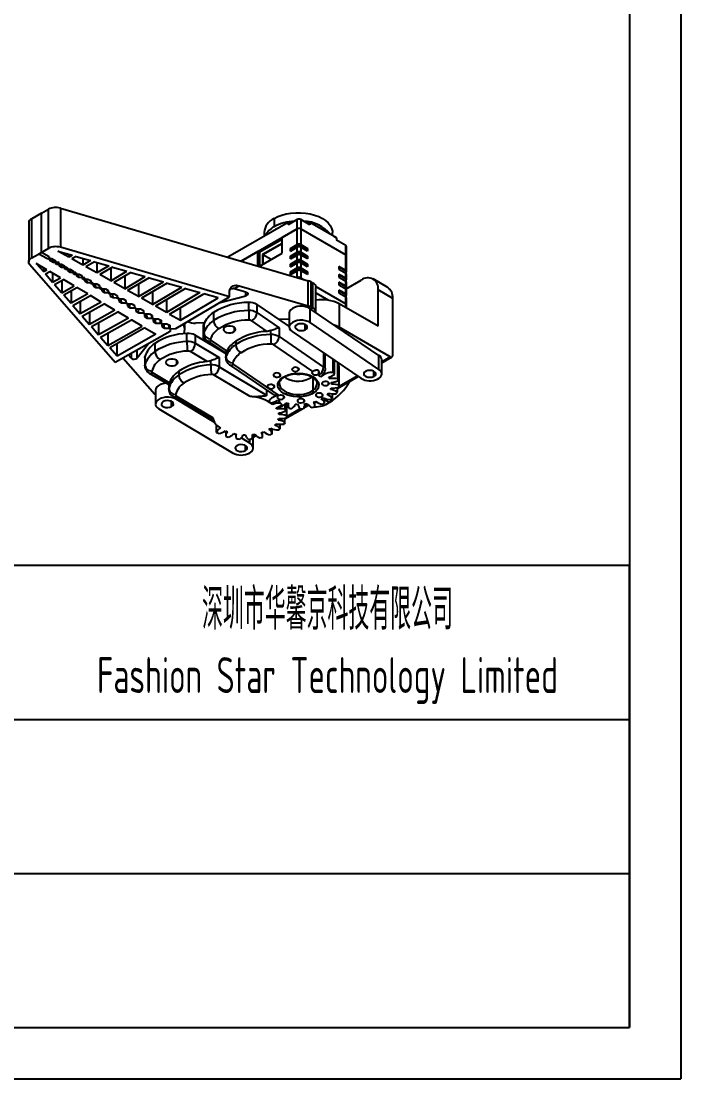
# Model space of a CAD drawing. Header units: millimetres. Extents: x -38 to 408, y -8 to 308.
# Drawn here: x 311.6 to 408, y -7.5 to 147 of the extents above; entities that cross this region are included whole.
import ezdxf
from ezdxf.enums import TextEntityAlignment as Align

# ---------------------------------------------------------------- set-up
doc = ezdxf.new("R2010")
doc.units = ezdxf.units.MM
doc.header["$LTSCALE"] = 1.5
for name, color, linetype in [('1轮廓实线层', 7, 'Continuous'), ('2细线层', 4, 'Continuous'), ('6文字层', 3, 'Continuous'), ('图框层', 7, 'Continuous')]:
    doc.layers.add(name, color=color, linetype=linetype)
doc.styles.add('PC_TEXTSTYLE', font='ISOCP.SHX', dxfattribs={"width": 0.707, "bigfont": 'GBCBIG.SHX'})
doc.styles.add('PC_TEXTSTYLE4', font='ISOCP.SHX', dxfattribs={"width": 0.707, "bigfont": 'GBCBIG.SHX'})

# ---------------------------------------------------------------- blocks, each defined once
blk = doc.blocks.new('ZwmFrameMain_A4^_^无分区图框^_^landscape')
at = {"layer": '1轮廓实线层'}
for p in [(267, 200), (0, 0)]:
    blk.add_line(p, (267, 0), dxfattribs=at)
at = {"layer": '2细线层'}
for p in [(272, 205), (-25, -5)]:
    blk.add_line(p, (272, -5), dxfattribs=at)
blk = doc.blocks.new('ZwmFrameMain_标题栏1')
at = {"layer": '1轮廓实线层'}
for p, q in [((0, 45), (-180, 45)), ((0, 0), (0, 45)), ((-60, 30), (0, 30)), ((-60, 15), (0, 15)), ((-180, 0), (0, 0))]:
    blk.add_line(p, q, dxfattribs=at)
at = {"layer": '6文字层', "style": 'PC_TEXTSTYLE', "flags": 8}
for tag, height, width, p, p2 in [('企业名称', 5, 3.445461, (-54.29, 34.82), (-5.27, 34.82)), ('产品名称或材料标记', 7, 1.034456, (-113.46, 28.64), (-66.42, 28.64)), ('图样名称', 5, 3.480264, (-54.79, 19.98), (-5.27, 19.98)), ('标准化', 3.5, 1.756036, (-133.83, 15.37), (-120.75, 15.37)), ('重量', 3.5, 2.448074, (-88.46, 7.54), (-76.55, 7.54)), ('比例', 3.5, 2.367734, (-73.35, 7.54), (-61.93, 7.54)), ('图样代号', 5, 3.489916, (-54.79, 5.63), (-5.52, 5.63)), ('审核', 3.5, 2.723972, (-163.99, 5.37), (-150.63, 5.37)), ('共几页', 3.5, 0.953151, (-108.58, 1.48), (-101.56, 1.48)), ('工艺', 3.5, 2.851598, (-164.21, 0.37), (-150.89, 0.37)), ('日期', 3.5, 2.733185, (-133.83, 0.37), (-120.75, 0.37))]:
    blk.add_attdef(tag, text='', height=height, dxfattribs=dict(at, width=width)).set_placement(p, p2, align=Align.FIT)
at = {"layer": '6文字层', "style": 'PC_TEXTSTYLE', "width": 9.901758, "flags": 8}
blk.add_attdef('设计', text='', height=3.5, rotation=359.5768, dxfattribs=at).set_placement((-164.23, 15.37), (-150.37, 15.27), align=Align.FIT)
at = {"layer": '6文字层', "color": 3, "style": 'PC_TEXTSTYLE', "width": 0.96618, "flags": 8}
blk.add_attdef('第几页', text='', height=3.5, dxfattribs=at).set_placement((-78.29, 1.5), (-71.16, 1.5), align=Align.FIT)
at = {"layer": '6文字层', "color": 0, "style": 'PC_TEXTSTYLE', "width": 0.715273, "flags": 8}
blk.add_attdef('图纸张数', text='', height=3.5, dxfattribs=at).set_placement((-2.66, -3.87), (4.46, -3.87), align=Align.FIT)

msp = doc.modelspace()

# ---------------------------------------------------------------- linework, layer by layer
at = {"color": 7, "linetype": 'Continuous', "lineweight": 25}
for p, q in [((314.595, 118.92), (315.577, 119.499)), ((315.577, 113.784), (315.577, 119.499)), ((317.328, 119.666), (317.328, 113.95)), ((317.328, 119.666), (353.546, 109.053)), ((312.699, 117.509), (312.699, 111.794)), ((314.578, 118.93), (313.153, 118.13)), ((313.153, 112.414), (313.153, 118.13)), ((314.578, 113.214), (314.578, 118.93)), ((314.578, 118.93), (314.595, 118.92)), ((350.611, 117.593), (341.786, 112.499)), ((350.611, 117.593), (341.786, 112.499)), ((348.551, 118.16), (348.551, 116.935)), ((351.954, 118.001), (350.611, 117.226)), ((350.611, 117.593), (350.611, 117.226)), ((350.929, 117.41), (350.611, 117.593)), ((350.611, 117.593), (350.611, 117.593)), ((350.929, 117.41), (350.611, 117.593)), ((351.954, 116.654), (351.954, 118.001)), ((352.449, 118.001), (352.449, 116.654)), ((353.793, 117.226), (352.449, 118.001)), ((353.793, 117.593), (353.475, 117.41)), ((353.793, 117.593), (353.475, 117.41)), ((353.793, 117.593), (353.793, 117.226)), ((357.682, 115.348), (353.793, 117.593)), ((353.793, 117.593), (353.793, 117.593)), ((357.328, 115.552), (353.793, 117.593)), ((343.756, 111.921), (351.954, 116.654)), ((347.087, 116.119), (347.087, 115.559)), ((351.954, 116.654), (349.726, 115.368)), ((351.954, 114.368), (351.954, 116.654)), ((352.449, 116.654), (359.025, 112.858)), ((352.449, 116.654), (352.449, 114.368)), ((357.087, 115.692), (357.087, 116.119)), ((349.726, 115.241), (346.3, 113.263)), ((346.371, 113.222), (349.726, 115.159)), ((349.726, 114.53), (346.863, 112.877)), ((349.726, 114.448), (346.934, 112.836)), ((349.726, 113.081), (349.726, 115.368)), ((350.964, 113.796), (351.954, 114.368)), ((351.053, 113.745), (352.166, 114.388)), ((352.237, 114.388), (353.351, 113.745)), ((352.449, 114.368), (353.439, 113.796)), ((357.328, 115.552), (357.682, 115.348)), ((357.682, 115.348), (357.682, 114.981)), ((359.025, 114.205), (357.682, 114.981)), ((313.153, 112.414), (314.578, 113.214)), ((315.577, 113.784), (314.187, 112.964)), ((315.337, 112.314), (314.187, 112.964)), ((315.7, 112.548), (314.578, 113.214)), ((316.982, 113.404), (319.072, 112.792)), ((318.58, 112.501), (316.982, 113.404)), ((342.053, 106.705), (317.328, 113.95)), ((318.58, 112.936), (318.58, 112.501)), ((319.072, 112.792), (318.58, 112.501)), ((346.19, 113.327), (343.756, 111.921)), ((346.19, 111.208), (346.19, 113.327)), ((346.477, 113.161), (346.19, 113.327)), ((346.383, 111.152), (349.726, 113.081)), ((346.477, 111.206), (346.477, 113.161)), ((346.863, 112.877), (346.863, 111.429)), ((346.934, 112.836), (346.934, 111.469)), ((348.118, 112.153), (346.934, 112.836)), ((350.964, 113.388), (351.954, 113.96)), ((350.964, 113.388), (350.964, 113.796)), ((351.053, 113.745), (350.964, 113.796)), ((350.964, 112.653), (351.954, 113.225)), ((350.964, 112.245), (351.954, 112.816)), ((351.053, 113.439), (351.053, 113.745)), ((351.053, 112.602), (352.166, 113.245)), ((351.954, 113.225), (351.954, 113.96)), ((351.954, 112.082), (351.954, 112.816)), ((352.237, 113.245), (353.351, 112.602)), ((352.449, 113.96), (352.449, 113.225)), ((353.439, 113.388), (352.449, 113.96)), ((352.449, 113.225), (353.439, 112.653)), ((352.449, 112.816), (352.449, 112.082)), ((353.439, 112.245), (352.449, 112.816)), ((353.351, 113.745), (353.439, 113.796)), ((353.351, 113.745), (353.351, 113.439)), ((353.439, 113.796), (353.439, 113.388)), ((359.025, 112.858), (359.025, 114.205)), ((359.025, 110.572), (359.025, 112.858)), ((359.128, 112.715), (359.128, 114.062)), ((325.334, 97.108), (312.859, 111.404)), ((315.365, 110.677), (313.806, 111.602)), ((313.806, 111.602), (314.861, 110.394)), ((315.337, 112.314), (316.05, 112.315)), ((315.7, 112.548), (315.695, 112.137)), ((315.695, 112.137), (316.262, 111.8)), ((316.05, 112.315), (316.631, 111.987)), ((316.262, 111.8), (316.202, 112.229)), ((316.262, 111.8), (316.974, 111.792)), ((316.631, 111.987), (316.644, 111.576)), ((316.789, 111.494), (316.644, 111.576)), ((316.789, 111.494), (317.501, 111.495)), ((317.116, 111.708), (316.974, 111.792)), ((317.116, 111.708), (317.111, 111.296)), ((317.111, 111.296), (317.514, 111.057)), ((317.514, 111.057), (317.453, 111.495)), ((317.501, 111.495), (317.914, 111.262)), ((317.914, 111.262), (317.928, 110.851)), ((319.633, 112.627), (319.009, 112.259)), ((320.617, 111.351), (319.009, 112.259)), ((319.633, 112.627), (321.736, 112.011)), ((320.617, 112.339), (320.617, 111.351)), ((321.736, 112.011), (320.617, 111.351)), ((322.297, 111.847), (321.046, 111.109)), ((322.297, 111.847), (324.4, 111.23)), ((322.654, 111.742), (322.654, 110.2)), ((324.4, 111.23), (322.654, 110.2)), ((350.964, 112.245), (350.964, 112.653)), ((351.053, 112.602), (350.964, 112.653)), ((350.964, 111.51), (351.954, 112.082)), ((350.964, 111.102), (351.954, 111.673)), ((350.964, 111.102), (350.964, 111.51)), ((351.053, 111.459), (350.964, 111.51)), ((351.053, 112.296), (351.053, 112.602)), ((351.053, 111.459), (352.166, 112.102)), ((351.053, 111.153), (351.053, 111.459)), ((351.954, 110.938), (351.954, 111.673)), ((352.237, 112.102), (353.351, 111.459)), ((352.449, 112.082), (353.439, 111.51)), ((352.449, 111.673), (352.449, 110.938)), ((353.439, 111.102), (352.449, 111.673)), ((353.351, 112.602), (353.439, 112.653)), ((353.351, 112.602), (353.351, 112.296)), ((353.351, 111.459), (353.439, 111.51)), ((353.351, 111.459), (353.351, 111.153)), ((353.439, 112.653), (353.439, 112.245)), ((353.439, 111.51), (353.439, 111.102)), ((359.128, 110.429), (359.128, 112.715)), ((314.861, 110.976), (314.861, 110.394)), ((314.861, 110.394), (315.365, 110.677)), ((315.144, 110.069), (315.783, 110.428)), ((315.144, 110.069), (316.205, 108.853)), ((317.352, 109.497), (315.783, 110.428)), ((316.205, 110.178), (316.205, 108.853)), ((317.514, 111.057), (318.226, 111.048)), ((318.073, 110.769), (317.928, 110.851)), ((318.073, 110.769), (318.785, 110.77)), ((318.368, 110.964), (318.226, 111.048)), ((318.368, 110.964), (318.363, 110.553)), ((318.363, 110.553), (318.766, 110.314)), ((318.766, 110.314), (318.703, 110.77)), ((318.766, 110.314), (319.479, 110.305)), ((318.785, 110.77), (319.198, 110.537)), ((319.198, 110.537), (319.212, 110.125)), ((319.357, 110.043), (319.212, 110.125)), ((319.357, 110.043), (320.069, 110.045)), ((319.62, 110.221), (319.479, 110.305)), ((319.62, 110.221), (319.616, 109.809)), ((319.616, 109.809), (320.019, 109.57)), ((320.019, 109.57), (319.953, 110.045)), ((320.069, 110.045), (320.482, 109.812)), ((320.482, 109.812), (320.496, 109.4)), ((322.654, 110.2), (321.046, 111.109)), ((324.961, 111.066), (323.083, 109.958)), ((324.691, 109.05), (323.083, 109.958)), ((324.691, 110.907), (324.691, 109.05)), ((324.691, 109.05), (327.064, 110.45)), ((324.961, 111.066), (327.064, 110.45)), ((327.625, 110.285), (325.12, 108.807)), ((326.728, 109.756), (326.728, 107.899)), ((327.625, 110.285), (329.728, 109.669)), ((350.964, 110.367), (351.954, 110.938)), ((350.964, 109.959), (351.954, 110.53)), ((350.964, 109.959), (350.964, 110.367)), ((351.053, 110.316), (350.964, 110.367)), ((351.053, 110.316), (352.166, 110.959)), ((351.053, 110.01), (351.053, 110.316)), ((352.237, 110.959), (353.351, 110.316)), ((352.449, 110.938), (353.439, 110.367)), ((352.449, 110.53), (352.449, 109.509)), ((353.439, 109.959), (352.449, 110.53)), ((353.351, 110.316), (353.439, 110.367)), ((353.351, 110.316), (353.351, 110.01)), ((353.439, 110.367), (353.439, 109.959)), ((359.025, 110.572), (358.035, 111.143)), ((358.035, 111.143), (358.035, 110.735)), ((359.061, 110.449), (358.035, 111.041)), ((358.035, 110.735), (359.025, 110.163)), ((359.025, 109.428), (358.035, 110)), ((358.035, 110), (358.035, 109.592)), ((359.061, 109.306), (358.035, 109.898)), ((359.025, 109.428), (359.025, 110.163)), ((359.075, 110.127), (359.075, 110.429)), ((359.128, 109.286), (359.128, 110.02)), ((316.205, 108.853), (317.352, 109.497)), ((316.488, 108.529), (317.77, 109.249)), ((316.488, 108.529), (317.549, 107.313)), ((317.549, 109.125), (317.549, 107.313)), ((317.549, 107.313), (319.339, 108.318)), ((319.339, 108.318), (317.77, 109.249)), ((320.019, 109.57), (320.731, 109.561)), ((320.641, 109.318), (320.496, 109.4)), ((320.641, 109.318), (321.353, 109.32)), ((320.873, 109.477), (320.731, 109.561)), ((320.873, 109.477), (320.868, 109.066)), ((320.868, 109.066), (321.271, 108.827)), ((321.271, 108.827), (321.203, 109.319)), ((321.271, 108.827), (321.983, 108.818)), ((321.353, 109.32), (321.766, 109.086)), ((321.766, 109.086), (321.78, 108.675)), ((321.925, 108.593), (321.78, 108.675)), ((321.925, 108.593), (322.637, 108.594)), ((322.125, 108.734), (321.983, 108.818)), ((322.125, 108.734), (322.12, 108.322)), ((322.12, 108.322), (322.523, 108.083)), ((322.523, 108.083), (322.453, 108.594)), ((322.637, 108.594), (323.05, 108.361)), ((323.05, 108.361), (323.064, 107.95)), ((326.728, 107.899), (325.12, 108.807)), ((326.728, 107.899), (329.728, 109.669)), ((330.289, 109.505), (327.157, 107.657)), ((328.766, 106.748), (332.392, 108.888)), ((328.766, 108.606), (328.766, 106.748)), ((332.953, 108.724), (329.194, 106.506)), ((330.289, 109.505), (332.392, 108.888)), ((332.953, 108.724), (335.057, 108.108)), ((343.455, 108.335), (342.722, 107.903)), ((343.455, 108.335), (353.546, 105.378)), ((352.449, 109.509), (352.925, 109.235)), ((353.546, 105.378), (353.546, 109.053)), ((353.917, 108.899), (353.917, 105.225)), ((353.917, 108.899), (354.234, 108.72)), ((354.234, 105.046), (354.234, 108.72)), ((354.669, 108.228), (359.025, 105.713)), ((358.035, 109.592), (359.025, 109.02)), ((359.025, 108.285), (358.035, 108.857)), ((358.035, 108.857), (358.035, 108.448)), ((359.061, 108.163), (358.035, 108.755)), ((358.035, 108.448), (359.025, 107.877)), ((359.025, 108.285), (359.025, 109.02)), ((359.075, 108.984), (359.075, 109.286)), ((359.075, 107.865), (361.299, 109.149)), ((359.075, 107.841), (359.075, 108.142)), ((359.128, 108.142), (359.128, 108.877)), ((365.17, 108.097), (363.049, 109.322)), ((317.832, 106.989), (319.757, 108.069)), ((317.832, 106.989), (318.893, 105.773)), ((318.893, 107.584), (318.893, 105.773)), ((321.326, 107.138), (318.893, 105.773)), ((319.176, 105.448), (321.744, 106.89)), ((321.326, 107.138), (319.757, 108.069)), ((323.313, 105.959), (321.744, 106.89)), ((322.523, 108.083), (323.236, 108.074)), ((323.209, 107.868), (323.064, 107.95)), ((323.209, 107.868), (323.921, 107.869)), ((323.377, 107.99), (323.236, 108.074)), ((323.377, 107.99), (323.373, 107.579)), ((323.373, 107.579), (323.776, 107.34)), ((323.776, 107.34), (323.702, 107.869)), ((323.776, 107.34), (324.488, 107.331)), ((323.921, 107.869), (324.334, 107.636)), ((324.334, 107.636), (324.347, 107.225)), ((324.493, 107.143), (324.347, 107.225)), ((324.63, 107.247), (324.488, 107.331)), ((324.493, 107.143), (325.205, 107.144)), ((324.63, 107.247), (324.625, 106.836)), ((324.625, 106.836), (325.028, 106.596)), ((325.028, 106.596), (324.952, 107.143)), ((325.028, 106.596), (325.74, 106.588)), ((325.205, 107.144), (325.618, 106.911)), ((325.618, 106.911), (325.631, 106.499)), ((328.766, 106.748), (327.157, 107.657)), ((330.803, 105.598), (335.057, 108.108)), ((330.803, 107.455), (330.803, 105.598)), ((335.617, 107.943), (331.232, 105.355)), ((337.721, 107.327), (332.84, 104.447)), ((333.269, 104.205), (338.282, 107.163)), ((334.193, 102.067), (342.053, 106.705)), ((335.617, 107.943), (337.721, 107.327)), ((340.385, 106.546), (338.282, 107.163)), ((340.666, 105.887), (344.43, 106.877)), ((342.053, 106.705), (342.053, 107.521)), ((344.449, 107.397), (342.722, 107.903)), ((354.685, 104.427), (354.685, 108.101)), ((354.685, 107.28), (356.522, 106.22)), ((359.025, 107.142), (358.035, 107.714)), ((358.035, 107.714), (358.035, 107.305)), ((359.061, 107.02), (358.035, 107.612)), ((358.035, 107.305), (359.025, 106.734)), ((359.025, 107.142), (359.025, 107.877)), ((359.025, 105.713), (359.025, 106.734)), ((359.075, 106.697), (359.075, 106.999)), ((359.128, 106.999), (359.128, 107.734)), ((363.774, 102.412), (363.774, 107.72)), ((365.895, 106.495), (363.774, 107.72)), ((319.176, 105.448), (320.237, 104.232)), ((320.237, 106.044), (320.237, 104.232)), ((323.313, 105.959), (320.237, 104.232)), ((320.52, 103.908), (323.731, 105.71)), ((325.299, 104.779), (323.731, 105.71)), ((325.777, 106.417), (325.631, 106.499)), ((325.882, 106.503), (325.74, 106.588)), ((325.777, 106.417), (326.489, 106.419)), ((325.882, 106.503), (325.877, 106.092)), ((325.877, 106.092), (326.28, 105.853)), ((326.28, 105.853), (326.202, 106.418)), ((326.28, 105.853), (326.993, 105.844)), ((326.489, 106.419), (326.902, 106.185)), ((326.902, 106.185), (326.915, 105.774)), ((327.061, 105.692), (326.915, 105.774)), ((327.134, 105.76), (326.993, 105.844)), ((327.061, 105.692), (327.773, 105.693)), ((327.134, 105.76), (327.13, 105.349)), ((327.13, 105.349), (327.532, 105.11)), ((327.532, 105.11), (327.452, 105.693)), ((327.532, 105.11), (328.245, 105.101)), ((327.773, 105.693), (328.186, 105.46)), ((328.186, 105.46), (328.199, 105.049)), ((328.345, 104.967), (328.199, 105.049)), ((328.386, 105.017), (328.245, 105.101)), ((330.803, 105.598), (329.194, 106.506)), ((332.84, 104.447), (331.232, 105.355)), ((332.84, 106.304), (332.84, 104.447)), ((334.877, 103.296), (340.385, 106.546)), ((334.877, 103.296), (334.877, 105.154)), ((344.851, 104.712), (344.851, 105.896)), ((346.047, 105.591), (346.047, 104.407)), ((346.047, 105.591), (350.768, 102.38)), ((353.917, 105.225), (354.234, 105.046)), ((358.081, 105.698), (358.081, 102.269)), ((363.774, 102.412), (358.081, 105.698)), ((359.128, 105.57), (359.128, 106.591)), ((359.128, 105.094), (359.128, 105.57)), ((365.895, 98.166), (365.895, 106.495)), ((320.52, 103.908), (321.581, 102.692)), ((325.299, 104.779), (321.581, 102.692)), ((321.581, 104.504), (321.581, 102.692)), ((321.864, 102.368), (325.718, 104.531)), ((327.286, 103.6), (322.926, 101.151)), ((327.286, 103.6), (325.718, 104.531)), ((328.345, 104.967), (329.057, 104.968)), ((328.386, 105.017), (328.382, 104.605)), ((328.382, 104.605), (328.785, 104.366)), ((328.785, 104.366), (328.702, 104.968)), ((328.785, 104.366), (329.497, 104.357)), ((329.057, 104.968), (329.47, 104.735)), ((329.47, 104.735), (329.483, 104.324)), ((329.628, 104.242), (329.483, 104.324)), ((329.639, 104.273), (329.497, 104.357)), ((329.628, 104.242), (330.341, 104.243)), ((329.639, 104.273), (329.634, 103.862)), ((329.634, 103.862), (330.037, 103.623)), ((330.037, 103.623), (329.951, 104.242)), ((330.037, 103.623), (330.749, 103.614)), ((330.341, 104.243), (330.754, 104.01)), ((330.749, 103.614), (330.69, 104.046)), ((330.891, 103.53), (330.749, 103.614)), ((330.754, 104.01), (330.767, 103.598)), ((330.912, 103.517), (330.767, 103.598)), ((330.891, 103.53), (330.887, 103.118)), ((330.912, 103.517), (331.625, 103.518)), ((331.289, 102.879), (331.201, 103.517)), ((331.625, 103.518), (332.038, 103.285)), ((333.269, 104.205), (334.877, 103.296)), ((339.724, 104.432), (339.724, 103.248)), ((346.047, 104.407), (349.283, 102.207)), ((350.768, 104.332), (350.768, 102.29)), ((353.852, 102.944), (353.852, 104.985)), ((363.883, 98.164), (353.852, 104.985)), ((321.864, 102.368), (322.926, 101.151)), ((322.926, 102.963), (322.926, 101.151)), ((323.208, 100.827), (327.705, 103.351)), ((324.27, 99.611), (329.273, 102.42)), ((329.692, 102.172), (324.553, 99.287)), ((329.273, 102.42), (327.705, 103.351)), ((329.692, 102.172), (331.26, 101.24)), ((330.887, 103.118), (331.289, 102.879)), ((331.289, 102.879), (332.002, 102.87)), ((332.002, 102.87), (331.937, 103.342)), ((332.051, 102.873), (331.989, 103.312)), ((332.143, 102.786), (332.002, 102.87)), ((332.038, 103.285), (332.051, 102.873)), ((332.196, 102.791), (332.051, 102.873)), ((332.138, 102.824), (332.143, 102.786)), ((332.143, 102.786), (332.139, 102.375)), ((332.139, 102.375), (332.542, 102.136)), ((332.196, 102.791), (332.909, 102.793)), ((332.542, 102.136), (332.451, 102.792)), ((332.542, 102.136), (333.254, 102.127)), ((332.909, 102.793), (333.322, 102.559)), ((333.254, 102.127), (333.183, 102.638)), ((333.396, 102.043), (333.254, 102.127)), ((333.335, 102.148), (333.273, 102.587)), ((333.322, 102.559), (333.335, 102.148)), ((333.48, 102.066), (333.335, 102.148)), ((333.385, 102.12), (333.396, 102.043)), ((333.391, 102.075), (333.391, 102.116)), ((333.396, 102.043), (333.391, 101.631)), ((333.48, 102.066), (334.193, 102.067)), ((335.427, 101.341), (335.513, 101.993)), ((335.517, 102.059), (335.517, 102.849)), ((338.39, 102.933), (337.096, 102.879)), ((338.205, 102.926), (338.205, 102.917)), ((338.205, 102.509), (338.205, 101.488)), ((338.257, 102.917), (338.257, 102.615)), ((338.257, 102.509), (338.257, 101.325)), ((338.287, 102.679), (338.287, 101.495)), ((347.555, 101.673), (345.285, 103.217)), ((350.768, 103.456), (349.278, 103.393)), ((349.283, 102.207), (349.283, 100.9)), ((363.883, 96.122), (353.852, 102.944)), ((365.541, 97.962), (358.081, 102.269)), ((323.208, 100.827), (324.27, 99.611)), ((324.27, 101.423), (324.27, 99.611)), ((333.391, 101.631), (325.334, 97.108)), ((331.26, 101.24), (325.614, 98.071)), ((335.828, 100.186), (335.828, 101.37)), ((337.049, 101.111), (341.493, 98.462)), ((337.049, 101.111), (337.049, 99.927)), ((338.205, 101.488), (338.205, 100.549)), ((338.205, 100.549), (338.205, 100.422)), ((338.307, 100.692), (338.412, 100.752)), ((348.087, 101.775), (347.555, 101.673)), ((348.087, 101.205), (348.087, 101.775)), ((349.283, 100.9), (355.804, 96.465)), ((351.184, 101.637), (361.214, 94.815)), ((325.614, 98.071), (324.553, 99.287)), ((325.614, 98.071), (325.614, 99.883)), ((330.219, 99.851), (328.565, 97.772)), ((331.155, 99.919), (331.155, 98.735)), ((337.049, 99.927), (340.527, 97.853)), ((338.814, 100.311), (341.504, 98.482)), ((339.376, 100.322), (341.647, 98.777)), ((342.96, 100.231), (342.96, 99.741)), ((354.239, 95.82), (348.52, 99.71)), ((326.529, 97.78), (331.133, 92.504)), ((327.664, 97.762), (327.281, 98.201)), ((329.683, 97.831), (329.683, 96.647)), ((329.695, 97.941), (329.695, 96.757)), ((338.77, 97.254), (336.33, 98.709)), ((339.307, 97.378), (338.77, 97.254)), ((339.307, 96.766), (339.307, 97.378)), ((340.527, 97.853), (340.527, 96.506)), ((341.103, 98.754), (341.052, 98.725)), ((341.493, 98.504), (341.493, 97.818)), ((341.522, 98.558), (341.5, 98.504)), ((341.647, 98.777), (341.522, 98.558)), ((341.522, 98.558), (341.522, 97.988)), ((356.049, 96.283), (356.049, 98.325)), ((357.191, 95.649), (357.191, 97.551)), ((357.391, 95.446), (357.391, 97.415)), ((363.883, 96.122), (363.883, 98.164)), ((364.299, 97.075), (365.791, 97.937)), ((364.299, 95.469), (364.299, 97.51)), ((334.634, 95.845), (334.634, 95.314)), ((340.527, 96.506), (347.475, 92.365)), ((342.049, 96.804), (348.577, 92.365)), ((342.612, 96.815), (349.259, 92.294)), ((357.873, 94.745), (357.873, 97.088)), ((357.966, 94.518), (357.966, 97.024)), ((358.086, 96.624), (357.966, 96.67)), ((358.086, 93.767), (358.086, 96.624)), ((330.312, 95.587), (333.161, 93.889)), ((330.824, 95.63), (333.263, 94.176)), ((345.081, 92.145), (339.809, 95.288)), ((350.059, 95.025), (350.31, 94.854)), ((354.914, 95.361), (355.029, 95.431)), ((355.041, 95.275), (354.914, 95.361)), ((356.689, 94.756), (356.689, 95.016)), ((357.813, 93.332), (360.833, 95.075)), ((331.231, 93.093), (331.231, 91.052)), ((333.161, 93.915), (333.161, 93.226)), ((333.173, 93.949), (333.172, 93.915)), ((333.263, 94.176), (333.173, 93.949)), ((333.173, 93.949), (333.173, 93.336)), ((347.475, 93.114), (347.475, 92.365)), ((349.337, 94.032), (349.338, 93.983)), ((354.837, 94.032), (354.836, 94.08)), ((356.956, 93.97), (356.956, 94.203)), ((357.813, 92.793), (357.813, 93.464)), ((333.79, 92.167), (339.699, 88.645)), ((339.81, 88.434), (334.238, 91.755)), ((334.302, 92.209), (339.565, 89.072)), ((348.355, 91.015), (348.355, 91.301)), ((349.259, 92.294), (349.179, 92.26)), ((349.179, 92.26), (349.179, 92.255)), ((349.493, 91.202), (349.493, 91.243)), ((350.285, 90.075), (350.285, 91.206)), ((350.415, 89.324), (350.415, 91.184)), ((350.601, 91.147), (350.601, 90.853)), ((354.518, 90.861), (354.518, 91.388)), ((355.936, 91.17), (355.936, 91.88)), ((357.077, 91.904), (357.077, 92.548)), ((331.724, 90.349), (342.507, 83.922)), ((349.004, 90.307), (349.004, 90.569)), ((349.281, 89.522), (349.281, 89.756)), ((349.697, 91.001), (349.697, 91.042)), ((350.155, 88.911), (352.704, 90.382)), ((350.188, 90.302), (350.188, 91.097)), ((352.93, 90.513), (353.589, 90.893)), ((353.048, 90.891), (353.048, 91.068)), ((349.431, 87.457), (349.431, 88.101)), ((350.155, 88.35), (350.155, 89.023)), ((340.149, 86.922), (340.149, 87.995)), ((341.501, 87.101), (341.501, 86.434)), ((342.97, 86.55), (342.668, 86.73)), ((342.97, 86.67), (342.97, 86.385)), ((345.417, 86.417), (345.417, 86.603)), ((345.514, 84.625), (345.514, 86.616)), ((346.887, 86.394), (346.887, 86.932)), ((348.3, 86.718), (348.3, 87.425)), ((345.021, 85.327), (343.727, 86.099)), ((345.514, 86.232), (345.921, 86.466))]:
    msp.add_line(p, q, dxfattribs=at)
at = {"color": 8, "linetype": 'Continuous', "lineweight": 25}
for p, q in [((352.166, 114.018), (352.166, 114.388)), ((352.237, 114.388), (352.237, 114.018)), ((352.166, 112.875), (352.166, 113.245)), ((352.237, 113.245), (352.237, 112.875)), ((352.166, 111.731), (352.166, 112.102)), ((352.237, 112.102), (352.237, 111.731)), ((351.954, 109.519), (351.954, 110.53)), ((352.166, 110.588), (352.166, 110.959)), ((352.237, 110.959), (352.237, 110.588)), ((359.061, 110.139), (359.061, 110.449)), ((359.061, 110.449), (359.061, 110.139)), ((352.449, 109.509), (352.449, 109.374)), ((359.061, 108.996), (359.061, 109.306)), ((359.061, 109.306), (359.061, 108.996)), ((359.061, 107.853), (359.061, 108.163)), ((359.061, 108.163), (359.061, 107.853)), ((344.43, 106.877), (344.43, 107.402)), ((359.061, 106.71), (359.061, 107.02)), ((359.061, 107.019), (359.061, 106.71)), ((359.025, 105.153), (359.025, 105.713)), ((338.272, 102.928), (338.272, 102.63)), ((342.733, 102.276), (342.733, 101.635)), ((353.084, 101.905), (353.084, 102.675)), ((338.307, 101.013), (338.307, 100.692)), ((338.307, 100.692), (338.307, 100.361)), ((328.565, 97.772), (328.565, 98.922)), ((327.664, 98.417), (327.664, 97.762)), ((334.312, 97.449), (334.312, 96.815)), ((355.804, 98.495), (355.804, 96.465)), ((364.299, 97.245), (365.541, 97.962)), ((352.099, 96.317), (352.099, 95.933)), ((355.029, 95.958), (355.029, 95.431)), ((363.115, 95.083), (363.115, 95.854)), ((349.399, 95.483), (349.399, 95.099)), ((354.214, 94.95), (354.214, 93.025)), ((356.473, 94.247), (356.473, 93.863)), ((358.079, 93.654), (360.698, 95.166)), ((348.512, 93.792), (348.512, 93.408)), ((333.59, 90.689), (333.59, 91.415)), ((334.238, 91.755), (334.238, 91.9)), ((349.957, 92.234), (349.957, 91.849)), ((352.887, 91.722), (352.887, 91.337)), ((355.586, 92.556), (355.586, 92.171)), ((356.62, 91.26), (355.936, 91.655)), ((350.411, 89.227), (352.415, 90.384)), ((353.03, 90.739), (353.489, 91.004)), ((345.514, 86.401), (345.826, 86.58)), ((344.373, 84.262), (344.373, 84.987)), ((345.021, 85.327), (345.021, 85.912))]:
    msp.add_line(p, q, dxfattribs=at)
at = {"color": 7, "linetype": 'Continuous', "lineweight": 25, "flags": 128}
for points in [[(348.551, 118.16), (349.091, 118.43), (349.691, 118.652), (350.34, 118.823), (351.024, 118.939), (351.73, 118.998), (352.444, 118.998), (353.15, 118.939), (353.834, 118.823), (354.483, 118.652), (355.083, 118.43), (355.622, 118.16), (356.09, 117.849), (356.475, 117.502), (356.772, 117.128), (356.973, 116.733), (357.074, 116.325), (357.087, 116.119)], [(348.811, 116.554), (348.843, 116.626), (348.94, 116.711)], [(348.94, 116.711), (349.086, 116.767), (349.211, 116.785)], [(312.859, 111.404), (312.77, 111.531), (312.716, 111.664), (312.699, 111.801), (312.72, 111.937), (312.777, 112.07), (312.871, 112.196), (312.997, 112.312), (313.153, 112.414)], [(359.075, 110.322), (359.101, 110.351), (359.121, 110.389), (359.128, 110.429), (359.121, 110.468), (359.101, 110.506), (359.069, 110.541), (359.025, 110.572)], [(359.075, 109.179), (359.101, 109.208), (359.121, 109.246), (359.128, 109.286), (359.121, 109.325), (359.101, 109.363), (359.069, 109.398), (359.025, 109.428)], [(359.075, 108.036), (359.101, 108.065), (359.121, 108.103), (359.128, 108.142), (359.121, 108.182), (359.101, 108.22), (359.069, 108.255), (359.025, 108.285)], [(344.449, 107.397), (344.564, 107.35), (344.652, 107.288), (344.706, 107.213), (344.723, 107.133), (344.7, 107.053), (344.64, 106.981), (344.548, 106.92), (344.43, 106.877)], [(359.075, 106.893), (359.101, 106.922), (359.121, 106.96), (359.128, 106.999), (359.121, 107.039), (359.101, 107.077), (359.069, 107.111), (359.025, 107.142)], [(353.852, 104.985), (353.543, 105.151), (353.173, 105.269), (352.766, 105.332), (352.344, 105.337), (351.932, 105.284), (351.555, 105.175), (351.233, 105.017), (350.986, 104.82), (350.828, 104.594), (350.769, 104.353), (350.768, 104.332)], [(338.257, 102.917), (338.258, 102.923), (338.261, 102.928)], [(338.257, 102.509), (338.263, 102.583), (338.287, 102.679)], [(341.38, 102.276), (341.231, 102.123), (341.182, 101.95), (341.238, 101.777), (341.393, 101.627), (341.628, 101.515), (341.914, 101.457), (342.218, 101.459), (342.503, 101.521), (342.733, 101.635)], [(342.733, 101.635), (342.882, 101.788), (342.931, 101.961), (342.875, 102.134), (342.72, 102.285), (342.485, 102.396), (342.199, 102.454), (341.895, 102.452), (341.61, 102.39), (341.38, 102.276)], [(353.852, 102.944), (353.543, 103.109), (353.173, 103.227), (352.766, 103.29), (352.344, 103.296), (351.932, 103.242), (351.555, 103.134), (351.233, 102.976), (350.986, 102.779), (350.828, 102.553), (350.769, 102.312), (350.811, 102.069), (350.952, 101.84), (351.184, 101.637)], [(351.952, 102.675), (351.758, 102.54), (351.656, 102.375), (351.657, 102.2), (351.763, 102.035), (351.96, 101.902), (352.224, 101.815), (352.523, 101.785), (352.822, 101.817), (353.084, 101.905)], [(353.084, 101.905), (353.278, 102.04), (353.381, 102.205), (353.379, 102.381), (353.273, 102.545), (353.077, 102.679), (352.813, 102.766), (352.513, 102.795), (352.214, 102.764), (351.952, 102.675)], [(358.081, 102.269), (357.614, 102.495), (357.393, 102.577)], [(329.683, 97.831), (329.683, 97.844), (329.695, 97.941)], [(332.95, 97.449), (332.803, 97.296), (332.756, 97.123), (332.815, 96.95), (332.972, 96.8), (333.209, 96.69), (333.496, 96.633), (333.8, 96.637), (334.083, 96.7), (334.312, 96.815)], [(334.312, 96.815), (334.459, 96.969), (334.506, 97.142), (334.448, 97.314), (334.291, 97.464), (334.054, 97.575), (333.766, 97.631), (333.463, 97.628), (333.179, 97.565), (332.95, 97.449)], [(351.287, 96.317), (351.19, 96.213), (351.17, 96.095), (351.23, 95.982), (351.36, 95.891), (351.54, 95.835), (351.744, 95.824), (351.94, 95.858), (352.099, 95.933)], [(352.099, 95.933), (352.195, 96.037), (352.215, 96.155), (352.155, 96.268), (352.025, 96.36), (351.845, 96.415), (351.641, 96.427), (351.445, 96.392), (351.287, 96.317)], [(354.217, 95.805), (354.126, 95.712), (354.098, 95.606), (354.135, 95.501), (354.234, 95.41), (354.381, 95.344), (354.559, 95.312), (354.744, 95.318), (354.914, 95.361)], [(361.982, 95.854), (361.788, 95.719), (361.686, 95.553), (361.688, 95.378), (361.793, 95.214), (361.99, 95.08), (362.254, 94.993), (362.554, 94.963), (362.853, 94.995), (363.115, 95.083)], [(363.115, 95.083), (363.309, 95.218), (363.411, 95.384), (363.409, 95.559), (363.304, 95.724), (363.107, 95.857), (362.843, 95.944), (362.544, 95.974), (362.245, 95.942), (361.982, 95.854)], [(363.681, 94.698), (363.92, 94.841), (364.105, 95.007), (364.231, 95.191), (364.293, 95.386), (364.287, 95.584), (364.215, 95.778), (364.078, 95.96), (363.883, 96.122)], [(348.587, 95.483), (348.491, 95.379), (348.471, 95.261), (348.531, 95.148), (348.661, 95.057), (348.841, 95.001), (349.045, 94.99), (349.241, 95.024), (349.399, 95.099)], [(349.399, 95.099), (349.496, 95.203), (349.516, 95.321), (349.456, 95.434), (349.326, 95.526), (349.146, 95.581), (348.942, 95.593), (348.746, 95.558), (348.587, 95.483)], [(354.407, 92.729), (354.018, 92.502), (353.563, 92.32), (353.058, 92.189), (352.52, 92.114), (351.967, 92.097), (351.419, 92.139), (350.893, 92.239), (350.407, 92.392), (349.979, 92.595), (349.623, 92.84), (349.35, 93.118), (349.171, 93.42), (349.091, 93.736), (349.113, 94.056), (349.236, 94.367), (349.457, 94.66), (349.767, 94.925)], [(349.767, 94.925), (350.156, 95.153), (350.611, 95.335), (351.116, 95.466), (351.654, 95.541), (352.206, 95.558), (352.755, 95.516), (353.281, 95.416), (353.767, 95.262), (354.195, 95.06), (354.551, 94.815), (354.824, 94.537), (355.003, 94.235), (355.083, 93.918), (355.061, 93.599), (354.937, 93.287), (354.717, 92.994), (354.407, 92.729)], [(355.661, 94.247), (355.565, 94.143), (355.545, 94.025), (355.605, 93.912), (355.735, 93.821), (355.915, 93.765), (356.119, 93.753), (356.315, 93.788), (356.473, 93.863)], [(356.473, 93.863), (356.57, 93.967), (356.59, 94.085), (356.53, 94.198), (356.4, 94.289), (356.22, 94.345), (356.016, 94.357), (355.82, 94.322), (355.661, 94.247)], [(332.809, 94.099), (332.693, 94.09), (332.288, 94.021), (331.924, 93.899), (331.621, 93.729), (331.397, 93.523), (331.265, 93.291), (331.231, 93.093)], [(347.7, 93.792), (347.604, 93.688), (347.584, 93.57), (347.644, 93.457), (347.774, 93.365), (347.954, 93.31), (348.158, 93.298), (348.354, 93.333), (348.512, 93.408)], [(348.512, 93.408), (348.609, 93.512), (348.629, 93.63), (348.569, 93.743), (348.439, 93.834), (348.259, 93.89), (348.055, 93.901), (347.859, 93.867), (347.7, 93.792)], [(334.238, 91.755), (333.91, 91.908), (333.528, 92.012), (333.114, 92.059), (332.693, 92.049), (332.288, 91.98), (331.924, 91.857), (331.621, 91.688), (331.397, 91.481), (331.265, 91.25), (331.232, 91.007), (331.302, 90.767), (331.469, 90.543), (331.724, 90.349)], [(332.372, 91.415), (332.194, 91.273), (332.11, 91.104), (332.132, 90.929), (332.256, 90.769), (332.467, 90.643), (332.741, 90.566), (333.043, 90.548), (333.338, 90.591), (333.59, 90.689)], [(333.59, 90.689), (333.768, 90.831), (333.851, 91), (333.829, 91.175), (333.705, 91.335), (333.494, 91.461), (333.221, 91.538), (332.918, 91.556), (332.624, 91.513), (332.372, 91.415)], [(349.145, 92.234), (349.049, 92.129), (349.029, 92.012), (349.088, 91.899), (349.218, 91.807), (349.399, 91.751), (349.603, 91.74), (349.799, 91.774), (349.957, 91.849)], [(349.957, 91.849), (350.048, 91.943), (350.076, 92.049), (350.039, 92.154), (349.94, 92.245), (349.793, 92.311), (349.615, 92.342), (349.43, 92.336), (349.259, 92.294)], [(352.075, 91.722), (351.979, 91.617), (351.959, 91.5), (352.018, 91.386), (352.148, 91.295), (352.329, 91.239), (352.533, 91.228), (352.729, 91.262), (352.887, 91.337)], [(352.887, 91.337), (352.984, 91.442), (353.004, 91.559), (352.944, 91.673), (352.814, 91.764), (352.633, 91.82), (352.43, 91.831), (352.234, 91.797), (352.075, 91.722)], [(354.774, 92.556), (354.678, 92.451), (354.658, 92.334), (354.718, 92.22), (354.848, 92.129), (355.028, 92.073), (355.232, 92.062), (355.428, 92.096), (355.586, 92.171)], [(355.586, 92.171), (355.683, 92.276), (355.703, 92.393), (355.643, 92.507), (355.513, 92.598), (355.333, 92.654), (355.129, 92.665), (354.933, 92.631), (354.774, 92.556)], [(343.156, 84.987), (342.977, 84.845), (342.894, 84.677), (342.916, 84.502), (343.04, 84.342), (343.251, 84.216), (343.524, 84.139), (343.827, 84.121), (344.121, 84.163), (344.373, 84.262)], [(344.373, 84.262), (344.551, 84.404), (344.635, 84.573), (344.613, 84.748), (344.489, 84.908), (344.278, 85.034), (344.004, 85.11), (343.702, 85.128), (343.407, 85.086), (343.156, 84.987)]]:
    msp.add_lwpolyline(points, dxfattribs=at)
at = {"color": 8, "linetype": 'Continuous', "lineweight": 25, "flags": 128}
for points in [[(338.257, 101.325), (338.263, 101.399), (338.287, 101.495)], [(341.493, 97.818), (341.498, 97.892), (341.522, 97.988)], [(329.683, 96.647), (329.683, 96.66), (329.695, 96.757)], [(333.161, 93.227), (333.162, 93.24), (333.173, 93.336)], [(349.338, 93.983), (349.35, 93.875), (349.456, 93.57), (349.662, 93.282), (349.962, 93.024), (350.344, 92.804), (350.792, 92.631), (351.29, 92.512), (351.819, 92.452), (352.358, 92.452), (352.887, 92.513), (353.385, 92.632), (353.833, 92.805), (354.214, 93.025)]]:
    msp.add_lwpolyline(points, dxfattribs=at)
at = {"color": 7, "linetype": 'Continuous', "lineweight": 25}
for centre, radius, start, end in [((316.658, 117.422), 2.342, 73.37448, 117.49226), ((313.441, 117.443), 0.745, 112.72491, 174.88606), ((349.568, 115.885), 2.492, 114.06812, 174.61174), ((351.848, 110.845), 6.925, 92.53238, 118.42723), ((352.202, 117.524), 0.538, 62.60967, 117.39033), ((352.82, 112.598), 5.145, 39.30259, 89.12521), ((349.955, 114.235), 3.043, 117.46221, 152.00495), ((352.202, 116.177), 0.538, 62.60967, 117.39033), ((352.202, 113.89), 0.538, 62.60967, 117.39033), ((352.202, 114.32), 0.0769, 62.60967, 117.39033), ((316.658, 111.706), 2.342, 73.37448, 117.49226), ((352.202, 113.482), 0.538, 62.60967, 117.39033), ((352.202, 112.747), 0.538, 62.60967, 117.39033), ((352.202, 112.339), 0.538, 62.60967, 117.39033), ((352.202, 113.177), 0.0769, 62.60967, 117.39033), ((358.953, 114.045), 0.176, 5.6948, 65.62534), ((358.953, 112.698), 0.176, 5.6948, 65.62534), ((352.202, 111.604), 0.538, 62.60967, 117.39033), ((352.202, 111.196), 0.538, 62.60967, 117.39033), ((352.202, 112.034), 0.0769, 62.60967, 117.39033), ((352.202, 110.461), 0.538, 62.60967, 117.39033), ((352.202, 110.052), 0.538, 62.60967, 117.39033), ((352.202, 110.891), 0.0769, 62.60967, 117.39033), ((358.953, 110.003), 0.176, 5.6948, 65.62534), ((359.051, 110.426), 0.025, 5.59061, 65.31254), ((359.037, 110.408), 0.047, 59.733, 60.00287), ((352.201, 109.029), 0.541, 62.70329, 115.78986), ((353.062, 107.359), 1.761, 60.98264, 74.04157), ((353.961, 108.047), 0.727, 4.27384, 67.88083), ((358.953, 108.86), 0.176, 5.6948, 65.62534), ((359.051, 109.283), 0.025, 5.59061, 65.31254), ((359.037, 109.265), 0.047, 59.733, 60.00287), ((359.051, 108.14), 0.025, 5.59061, 65.31254), ((359.037, 108.122), 0.047, 59.733, 60.00287), ((362.257, 107.951), 1.534, 351.31468, 128.67457), ((358.953, 107.717), 0.176, 5.6948, 65.62534), ((358.953, 106.573), 0.176, 5.6948, 65.62534), ((359.037, 106.979), 0.047, 59.733, 60.00287), ((359.051, 106.997), 0.025, 5.59061, 65.31254), ((364.145, 106.668), 1.759, 354.33758, 54.35024), ((344.771, 96.471), 9.426, 89.51026, 122.37061), ((344.952, 103.793), 2.105, 58.64652, 92.72979), ((353.062, 103.685), 1.761, 60.98264, 74.04157), ((355.616, 100.954), 5.346, 62.54299, 100.0303), ((358.953, 105.553), 0.176, 5.6948, 65.62534), ((341.745, 101.308), 3.72, 122.89862, 158.37306), ((344.771, 95.287), 9.426, 89.51026, 122.37061), ((344.952, 102.609), 2.105, 58.64652, 92.72979), ((372.687, 104.709), 27.836, 179.99368, 182.86312), ((344.611, 104.488), 1.438, 297.92274, 356.79044), ((353.941, 104.358), 0.747, 5.24825, 66.90642), ((334.821, 102.018), 0.692, 357.93285, 62.03423), ((336.96, 105.111), 2.236, 243.44836, 273.47607), ((338.347, 102.921), 0.142, 177.98694, 230.87549), ((338.366, 102.496), 0.162, 125.7607, 175.56638), ((341.745, 100.124), 3.72, 122.89862, 158.37306), ((342.227, 99.392), 3.184, 122.89862, 158.37306), ((341.141, 103.33), 1.42, 183.33811, 243.03189), ((344.817, 95.251), 8.068, 89.51026, 122.37061), ((344.919, 102.618), 0.702, 58.64652, 92.72979), ((336.07, 92.344), 9.03, 91.53651, 122.98017), ((335.997, 99.168), 2.209, 61.58993, 94.3913), ((338.353, 101.481), 0.148, 130.12905, 177.3246), ((338.38, 100.532), 0.176, 114.37466, 174.3052), ((339.326, 101.609), 1.045, 186.23794, 266.7851), ((339.473, 100.511), 0.213, 165.35976, 242.87978), ((347.898, 92.536), 9.143, 92.14773, 122.69162), ((348.006, 91.78), 9.426, 89.51026, 122.37061), ((348.187, 99.102), 2.105, 58.64652, 92.72979), ((375.923, 101.202), 27.836, 179.99368, 182.86312), ((347.847, 100.981), 1.438, 297.92274, 356.79044), ((333.018, 97.015), 3.449, 122.68103, 164.4327), ((336.07, 91.16), 9.03, 91.53651, 122.98017), ((335.997, 97.984), 2.209, 61.58993, 94.3913), ((346.022, 100.185), 10.193, 179.98956, 187.8339), ((335.534, 99.999), 1.516, 301.66889, 357.27769), ((344.98, 96.617), 3.72, 122.89862, 158.37306), ((345.149, 96.933), 3.958, 123.58424, 152.23065), ((344.377, 99.823), 1.42, 183.33811, 243.03189), ((348.053, 91.744), 8.068, 89.51026, 122.37061), ((348.155, 99.111), 0.702, 58.64652, 92.72979), ((328.109, 98.276), 0.68, 229.10972, 312.08479), ((333.018, 95.831), 3.449, 122.68103, 164.4327), ((333.524, 95.077), 2.945, 122.68103, 164.4327), ((332.564, 98.818), 1.411, 183.39797, 243.47265), ((336.13, 91.088), 7.709, 91.53651, 122.98017), ((335.98, 98.061), 0.736, 61.58993, 94.3913), ((342.561, 98.102), 1.045, 186.23794, 266.7851), ((345.463, 95.885), 3.184, 122.89862, 158.37306), ((363.489, 97.454), 0.812, 3.95348, 60.96386), ((365.679, 98.131), 0.218, 230.79671, 9.21404), ((330.69, 96.868), 1.001, 186.3827, 269.82968), ((330.916, 95.841), 0.23, 173.45313, 246.44164), ((336.656, 92.788), 3.665, 123.48268, 157.74779), ((339.426, 88.556), 8.723, 94.31378, 123.32667), ((339.549, 87.739), 9.03, 91.53651, 122.98017), ((339.476, 94.563), 2.209, 61.58993, 94.3913), ((349.5, 96.764), 10.193, 179.98956, 187.8339), ((339.013, 96.578), 1.516, 301.66889, 357.27769), ((342.709, 97.004), 0.213, 165.35976, 242.87978), ((354.474, 95.44), 0.447, 121.64284, 125.12428), ((354.368, 96.546), 1.438, 297.92274, 356.79044), ((353.678, 93.334), 3.785, 51.20001, 55.83156), ((336.496, 92.411), 3.449, 122.68103, 164.4327), ((336.042, 95.398), 1.411, 183.39797, 243.47265), ((339.609, 87.668), 7.709, 91.53651, 122.98017), ((339.458, 94.64), 0.736, 61.58993, 94.3913), ((352.072, 98.06), 3.659, 241.2051, 303.98439), ((352.087, 96.694), 1.288, 249.96854, 289.71301), ((353.447, 92.916), 2.847, 47.28736, 55.95444), ((356.969, 93.391), 2.268, 84.40281, 134.53882), ((356.011, 96.98), 2.079, 284.78803, 304.13012), ((354.697, 93.547), 2.33, 31.26016, 37.66125), ((351.912, 98.838), 8.921, 301.85158, 330.07844), ((357.251, 91.612), 3.193, 78.78248, 100.14419), ((356.724, 96.721), 2.529, 274.42553, 299.41895), ((356.449, 96.308), 1.277, 304.7937, 317.55938), ((354.7, 92.978), 3.651, 42.53001, 46.99973), ((355.767, 93.741), 2.333, 19.45956, 25.48542), ((362.56, 97.124), 2.673, 239.78157, 294.81305), ((334.168, 93.448), 1.001, 186.3827, 269.82968), ((337.002, 91.656), 2.945, 122.68103, 164.4327), ((354.568, 93.046), 0.355, 183.33811, 243.03189), ((355.156, 93.867), 1.811, 337.41864, 344.99222), ((356.528, 90.921), 2.271, 55.5364, 82.41256), ((357.136, 96.46), 3.07, 265.68788, 287.62288), ((355.295, 93.823), 1.667, 5.04066, 13.0426), ((357.015, 91.053), 2.917, 68.46004, 91.16198), ((355.449, 94.077), 2.69, 326.02286, 331.50246), ((356.07, 93.828), 2.017, 351.60756, 358.24826), ((331.837, 93.123), 0.937, 221.29769, 229.7124), ((334.394, 92.42), 0.23, 173.45313, 246.44164), ((344.793, 86.007), 6.145, 54.58454, 87.31599), ((349.228, 90.606), 1.65, 91.70999, 150.77776), ((350.758, 96.426), 5.828, 239.35911, 242.63144), ((347.809, 93.589), 2.355, 276.57872, 302.806), ((349.395, 88.245), 2.959, 88.08938, 110.57704), ((351.444, 96.845), 5.742, 245.74588, 249.25358), ((349.408, 91.859), 0.458, 120.0907, 125.09092), ((350.059, 90.769), 0.96, 132.56298, 150.69073), ((346.992, 88.472), 3.702, 43.07841, 47.50713), ((349.338, 91.947), 1.203, 304.48447, 322.27591), ((351.97, 98.559), 7.537, 257.11, 260.03586), ((352.485, 97.505), 6.446, 286.66692, 289.91434), ((353.825, 90.862), 0.691, 342.28444, 42.57822), ((354.547, 94.551), 3.888, 269.10749, 302.20104), ((355.973, 93.084), 2.087, 231.7558, 260.2087), ((353.305, 95.697), 4.457, 298.93349, 303.08684), ((354.995, 90.95), 0.966, 13.15651, 61.12175), ((353.018, 97.22), 6.717, 292.76951, 295.74659), ((356.889, 94.498), 2.784, 245.6011, 269.02945), ((354.355, 94.38), 2.767, 315.12957, 320.83748), ((355.867, 90.962), 1.533, 37.92512, 72.98127), ((357.245, 95.714), 3.171, 256.41311, 277.87762), ((354.232, 95.199), 4.354, 306.83102, 310.806), ((348.319, 92.507), 2.057, 285.07617, 304.55367), ((347, 89.06), 2.36, 31.90815, 38.25423), ((349.581, 87.166), 3.194, 79.04795, 100.40687), ((349.037, 92.254), 2.51, 274.67016, 299.79351), ((347.616, 89.352), 1.675, 5.83066, 13.80883), ((351.741, 98.827), 8.428, 253.67121, 254.57295), ((348.759, 91.842), 1.26, 305.23049, 318.11316), ((348.895, 92.597), 1.988, 287.67954, 304.39383), ((348.073, 89.262), 2.356, 20.19211, 26.17842), ((351.271, 90.85), 0.669, 154.77908, 216.43943), ((352.058, 100.372), 10.007, 262.38836, 264.67041), ((350.296, 91.794), 1.617, 300.99218, 305.11178), ((350.719, 91.278), 0.953, 302.13767, 344.57757), ((352.087, 99.433), 8.42, 266.94695, 269.66451), ((352.903, 91.103), 0.871, 185.93482, 237.42422), ((352.09, 100.668), 10.304, 271.91665, 274.15464), ((352.338, 90.893), 0.707, 314.80097, 14.14708), ((352.127, 99.006), 7.991, 276.44195, 279.25599), ((354.568, 91.858), 1.371, 212.59441, 250.40983), ((352.286, 99.394), 9.014, 281.659, 284.10584), ((341.974, 89.66), 2.479, 193.72353, 239.72412), ((346.711, 89.885), 2.729, 315.66151, 321.42191), ((349.576, 91.272), 3.175, 256.68778, 278.13342), ((347.498, 89.393), 1.796, 338.1372, 345.7527), ((348.872, 86.451), 2.292, 55.94959, 82.66142), ((349.456, 92.004), 3.06, 265.93541, 287.9182), ((349.353, 86.592), 2.931, 68.77623, 91.40604), ((347.805, 89.59), 2.658, 326.65341, 332.17769), ((348.403, 89.358), 2.012, 352.39136, 359.04201), ((341.189, 86.497), 1.124, 114.49382, 157.77433), ((343.119, 92.016), 5.897, 239.75853, 243.00548), ((340.165, 89.08), 2.335, 276.82621, 303.20847), ((343.793, 92.427), 5.798, 246.09751, 249.58255), ((342.253, 86.421), 0.749, 130.19645, 187.27716), ((341.707, 87.449), 1.186, 304.91826, 322.87335), ((344.306, 94.128), 7.577, 257.39944, 260.31497), ((343.642, 86.382), 0.671, 155.6184, 217.17315), ((343.094, 86.791), 0.941, 302.56468, 345.36417), ((344.415, 94.969), 8.426, 267.21207, 269.92827), ((345.279, 86.647), 0.881, 186.7778, 237.86911), ((344.711, 86.418), 0.703, 315.43224, 15.02824), ((344.46, 94.506), 7.96, 276.71262, 279.53381), ((346.94, 87.417), 1.389, 213.22625, 250.71127), ((344.83, 92.985), 6.393, 286.97486, 290.2403), ((346.19, 86.394), 0.695, 343.15878, 43.23648), ((348.334, 88.653), 2.108, 232.20256, 260.46266), ((345.661, 91.181), 4.403, 299.32236, 303.50978), ((347.351, 86.482), 0.978, 13.95534, 61.51709), ((345.375, 92.687), 6.647, 293.11357, 296.1114), ((349.234, 90.067), 2.8, 245.93591, 269.27254), ((348.216, 86.491), 1.552, 38.50483, 73.26568), ((346.596, 90.684), 4.295, 307.28677, 311.29776), ((344.04, 94.255), 8.322, 252.30459, 254.88526), ((341.263, 88.091), 1.967, 287.98549, 304.82221), ((344.39, 95.933), 10.038, 262.66114, 264.93858), ((342.672, 87.297), 1.597, 301.39766, 305.55223), ((344.419, 96.182), 10.289, 272.18117, 274.42144), ((344.73, 84.621), 0.764, 289.21684, 67.61031), ((344.627, 94.871), 8.959, 281.94492, 284.40169), ((343.767, 86.298), 2.689, 242.07605, 296.86632)]:
    msp.add_arc(centre, radius, start, end, dxfattribs=at)
at = {"color": 8, "linetype": 'Continuous', "lineweight": 25}
for centre, radius, start, end in [((339.087, 100.777), 0.54, 239.51041, 302.43674), ((342.321, 97.289), 0.556, 241.61973, 301.50589), ((330.533, 96.026), 0.491, 243.19947, 306.26257), ((349.839, 95.043), 0.138, 238.54786, 301.02292), ((353.585, 94.111), 1.255, 300.08519, 356.37937), ((334.01, 92.621), 0.505, 244.16004, 305.33148)]:
    msp.add_arc(centre, radius, start, end, dxfattribs=at)
at = {"color": 7, "linetype": 'Continuous', "lineweight": 25}
for points, knots in [([(342.053, 107.521), (342.063, 107.632), (342.085, 107.862), (342.267, 108.142), (342.57, 108.348), (342.983, 108.434), (343.301, 108.368), (343.455, 108.335)], [0, 0, 0, 0, 0.1727765, 0.360161, 0.5560758, 0.7856251, 1, 1, 1, 1]), ([(342.131, 107.882), (342.178, 107.898), (342.274, 107.931), (342.434, 107.956), (342.532, 107.944), (342.582, 107.938)], [0, 0, 0, 0, 0.3240456, 0.6619728, 1, 1, 1, 1]), ([(342.722, 107.903), (342.696, 107.91), (342.649, 107.923), (342.602, 107.933), (342.582, 107.938)], [0, 0, 0, 0, 0.5600589, 1, 1, 1, 1]), ([(349.283, 102.207), (349.127, 102.15), (348.894, 102.064), (348.46, 101.901), (348.211, 101.817), (348.087, 101.775)], [0, 0, 0, 0, 0.4995651, 0.75002, 1, 1, 1, 1]), ([(338.266, 101.325), (338.268, 101.243), (338.271, 101.058), (338.374, 100.79), (338.538, 100.543), (338.697, 100.393), (338.795, 100.325), (338.814, 100.311)], [0, 0, 0, 0, 0.2033087, 0.4579141, 0.7008821, 0.9420999, 1, 1, 1, 1]), ([(340.527, 97.853), (340.363, 97.791), (340.118, 97.697), (339.678, 97.518), (339.43, 97.425), (339.307, 97.378)], [0, 0, 0, 0, 0.4995435, 0.750005, 1, 1, 1, 1]), ([(341.502, 97.818), (341.503, 97.736), (341.506, 97.551), (341.609, 97.283), (341.774, 97.036), (341.933, 96.886), (342.03, 96.818), (342.049, 96.804)], [0, 0, 0, 0, 0.2033087, 0.4579141, 0.7008821, 0.9420999, 1, 1, 1, 1]), ([(329.689, 96.648), (329.687, 96.63), (329.674, 96.506), (329.732, 96.281), (329.858, 96.006), (330.052, 95.766), (330.222, 95.649), (330.312, 95.587)], [0, 0, 0, 0, 0.0426742, 0.2899235, 0.5216117, 0.7463017, 1, 1, 1, 1]), ([(355.029, 95.431), (355.047, 95.45), (355.088, 95.492), (355.139, 95.595), (355.155, 95.714), (355.131, 95.827), (355.092, 95.901), (355.037, 95.958), (354.97, 95.995), (354.889, 96.015), (354.767, 96.018), (354.6, 95.984), (354.435, 95.921), (354.315, 95.864), (354.264, 95.835), (354.239, 95.82)], [0, 0, 0, 0, 0.0580215, 0.1253259, 0.2499644, 0.3191988, 0.3834685, 0.4434462, 0.4999586, 0.5578391, 0.6252105, 0.7502092, 0.8743223, 0.9378708, 1, 1, 1, 1]), ([(356.049, 96.283), (356.046, 96.227), (356.04, 96.114), (355.987, 95.934), (355.909, 95.754), (355.808, 95.578), (355.694, 95.411), (355.579, 95.259), (355.468, 95.121), (355.409, 95.046), (355.378, 95.008)], [0, 0, 0, 0, 0.1250874, 0.2501131, 0.3752269, 0.4998674, 0.6242, 0.7494822, 0.8711305, 1, 1, 1, 1]), ([(349.347, 93.992), (349.344, 94.049), (349.337, 94.183), (349.414, 94.395), (349.568, 94.63), (349.749, 94.807), (349.88, 94.902), (349.911, 94.925)], [0, 0, 0, 0, 0.1825925, 0.430598, 0.6681507, 0.9207263, 1, 1, 1, 1]), ([(349.911, 94.925), (349.964, 94.961), (350.121, 95.065), (350.433, 95.217), (350.856, 95.361), (351.321, 95.461), (351.811, 95.514), (352.312, 95.517), (352.805, 95.469), (353.274, 95.373), (353.703, 95.233), (354.077, 95.055), (354.383, 94.847), (354.616, 94.619), (354.764, 94.382), (354.833, 94.2), (354.828, 94.097), (354.827, 94.071)], [0, 0, 0, 0, 0.03736976, 0.1093064, 0.18146587, 0.25385263, 0.32644672, 0.39915941, 0.47188175, 0.54446317, 0.616787, 0.6887545, 0.7603355, 0.8317092, 0.90329661, 0.97639856, 1, 1, 1, 1]), ([(333.167, 93.228), (333.165, 93.209), (333.152, 93.085), (333.21, 92.86), (333.337, 92.586), (333.531, 92.345), (333.7, 92.228), (333.79, 92.167)], [0, 0, 0, 0, 0.0426742, 0.2899235, 0.5216117, 0.7463017, 1, 1, 1, 1]), ([(347.475, 92.365), (347.474, 92.354), (347.471, 92.33), (347.448, 92.296), (347.322, 92.219), (346.982, 92.194), (346.431, 92.148), (345.774, 92.115), (345.299, 92.136), (345.081, 92.145)], [0, 0, 0, 0, 0.01489515, 0.03167855, 0.06327545, 0.25103196, 0.50128406, 0.77065484, 1, 1, 1, 1]), ([(349.179, 92.26), (349.06, 92.256), (348.882, 92.251), (348.698, 92.304), (348.605, 92.332), (348.578, 92.365), (348.578, 92.366)], [0, 0, 0, 0, 0.4946688, 0.7435368, 0.991844, 1, 1, 1, 1])]:
    msp.add_open_spline(points, degree=3, knots=knots, dxfattribs=at)
at = {"color": 8, "linetype": 'Continuous', "lineweight": 25}
msp.add_open_spline([(354.763, 91.389), (354.757, 91.386), (354.67, 91.342), (354.592, 91.319), (354.518, 91.297)], degree=3, knots=[0, 0, 0, 0, 0.0697255, 1, 1, 1, 1], dxfattribs=at)

# ---------------------------------------------------------------- block references
at = {"layer": '图框层', "xscale": 1.5, "yscale": 1.5, "zscale": 1.5}
for name, p in [('ZwmFrameMain_A4^_^无分区图框^_^landscape', (0, 0)), ('ZwmFrameMain_标题栏1', (400.5, 0))]:
    msp.add_blockref(name, p, dxfattribs=at)

# ---------------------------------------------------------------- texts
at = {"layer": '6文字层', "insert": (356.366, 55.674), "char_height": 5.25, "width": 90, "attachment_point": 5, "style": 'PC_TEXTSTYLE4'}
msp.add_mtext('{\\H1.142857x;深圳市华馨京科技有限公司}\\P\\pxsm1,qc;Fashion Star Technology Limited', dxfattribs=at)

doc.saveas('drawing.dxf')
